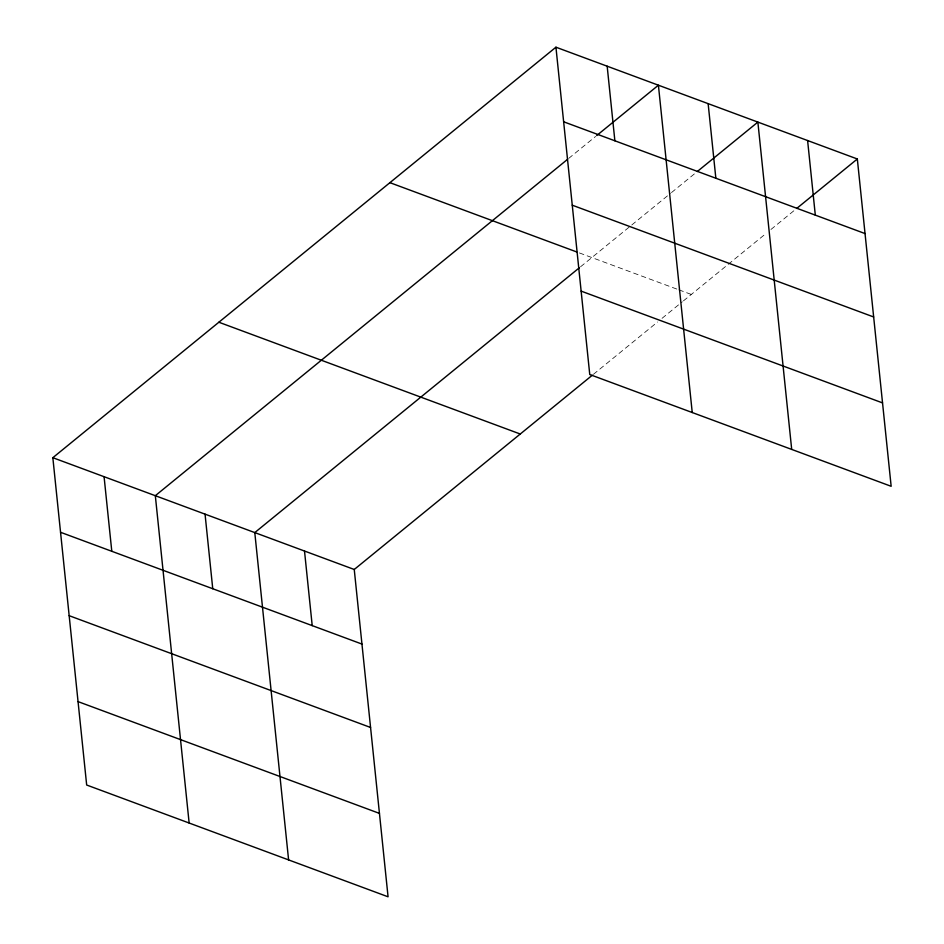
<?xml version="1.0" encoding="UTF-8"?>
<svg xmlns="http://www.w3.org/2000/svg" width="944" height="944" viewBox="0 0 944 944"><rect width="100%" height="100%" fill="white"/><g stroke="black" fill="none" stroke-linecap="round" stroke-linejoin="round"><path stroke-width="0.71" stroke-dasharray="4.72 3.54" d="M568.666 158.427L595.593 136.467M580.595 266.739L670.37 193.485M671.491 192.576L695.055 173.354M593.41 374.331L657.555 321.998M662.051 318.317L682.311 301.797M683.432 300.876L766.469 233.121M770.953 229.463L794.518 210.241M579.415 252.945L677.497 289.324M678.878 289.832L691.315 294.445"/><path stroke-width="1.42" d="M592.277 375.252L354.248 569.48L388.067 896.8L86.671 785.019L52.84 457.698L555.933 47.2L857.329 158.981L891.16 486.302L589.752 374.52L555.933 47.2M567.545 159.347L155.323 495.694L189.142 823.026M596.714 135.547L658.405 85.208L692.235 412.528M579.474 267.659L254.786 532.593L288.604 859.913M697.297 171.525L757.867 122.095L791.697 449.415M796.76 208.412L857.329 158.981M563.639 121.788L865.034 233.569M572.253 205.19L873.66 316.972M389.907 182.664L576.654 251.918M581.138 291.118L882.534 402.899M218.866 322.234L520.262 434.016M52.84 457.698L354.248 569.48M60.558 532.286L361.953 644.068M69.172 615.689L370.567 727.47M78.045 701.616L379.453 813.398M807.604 140.538L815.309 215.126M708.142 103.651L715.847 178.239M607.169 66.198L614.874 140.798M304.511 551.036L312.216 625.624M205.049 514.15L212.754 588.737M104.076 476.696L111.793 551.284"/></g></svg>
